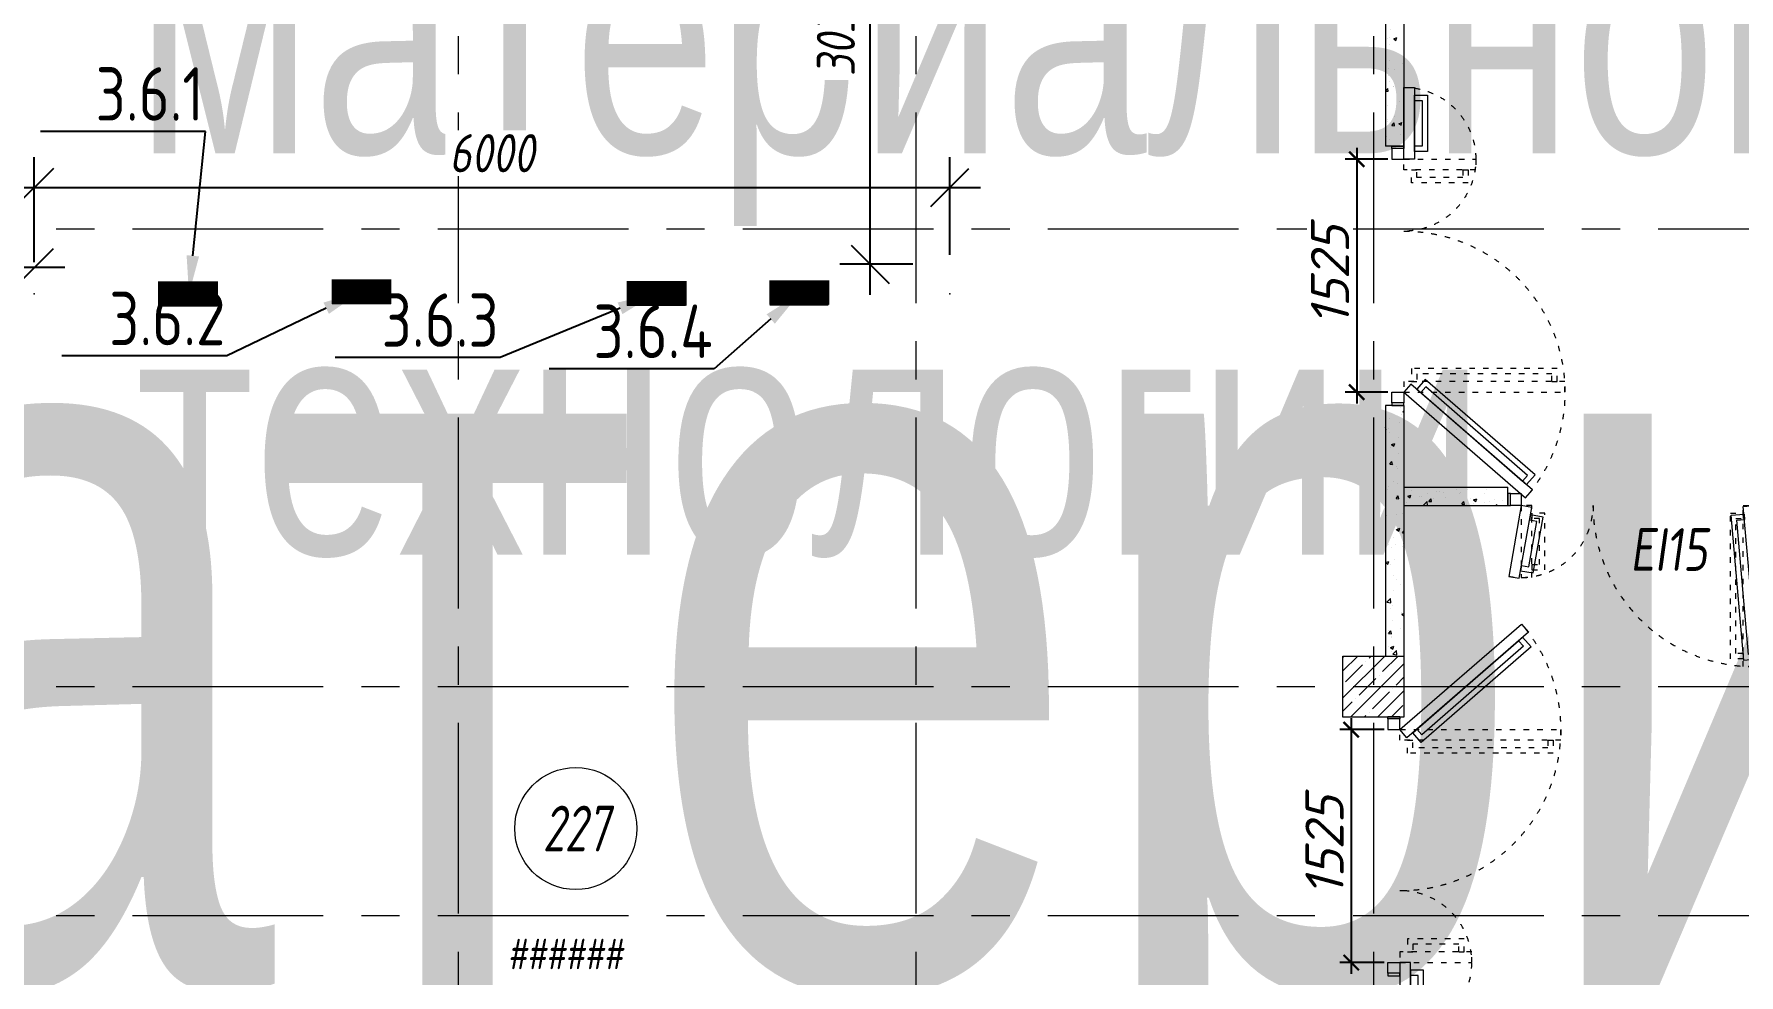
# Model space of a CAD drawing. Header units: millimetres. Extents: x 0 to 9491604, y -172998 to 295086.
# Drawn here: x 384412 to 395586, y 43894 to 50058 of the extents above; entities that cross this region are included whole.
import ezdxf
from ezdxf import colors
from ezdxf.entities.mleader import LeaderData, LeaderLine
from ezdxf.enums import TextEntityAlignment as Align
from ezdxf.math import Vec2, Vec3

# ---------------------------------------------------------------- set-up
doc = ezdxf.new("R2018")
doc.units = ezdxf.units.MM
doc.linetypes.add('ACAD_ISO03W100', pattern=[30, 12, -18])
doc.linetypes.add('CENTER', pattern=[2, 1.25, -0.25, 0.25, -0.25])
for name, color, linetype, lineweight in [('_TEXT', 7, 'Continuous', 30), ('Rigging-Truss-Insert Points', 7, 'Continuous', 5), ('TRUSS LIGHT', 7, 'Continuous', 5), ('АР_Двери', 7, 'Continuous', 0), ('АР_Колонны', 5, 'Continuous', 35), ('АР_Колонны Штрих', 250, 'Continuous', 5), ('АР_Маркер экспликации', 239, 'Continuous', 13), ('АР_Номер помещения', 250, 'Continuous', 9), ('АР_Оси', 7, 'Continuous', 25), ('АР_Перегородки витражные', 152, 'Continuous', 13), ('АР_Перегородки газоблок', 165, 'Continuous', 30), ('АР_Перегородки газоблок_Штрих', 165, 'Continuous', 5)]:
    doc.layers.add(name, color=color, linetype=linetype, lineweight=lineweight)
doc.layers.add('EI_DIMS_DETAIL', color=7, linetype='Continuous')
doc.layers.add('АР_Названия помещений', color=124, linetype='Continuous', lineweight=5, plot=False)
doc.layers.add('АР_Помещения_площадь', color=19, linetype='Continuous', lineweight=9, plot=False)
doc.layers.add('АР_ПБ_Двери', color=7, linetype='Continuous', lineweight=15, true_color=0xdb0000)
doc.styles.add('ISOCPEUR', font='', dxfattribs={"height": 250})
doc.styles.get("Standard").update_dxf_attribs({"font": 'GOST.TTF'})
doc.styles.add('Архитект', font='isocpeur.ttf', dxfattribs={"width": 0.8, "oblique": 8})
doc.styles.add('ГОСТ 2.304', font='CS_Gost2304.shx', dxfattribs={"oblique": 10})
doc.styles.get('ISOCPEUR').set_extended_font_data('ISOCPEUR', italic=True)
doc.dimstyles.new('R_100', dxfattribs={"dimtxt": 250, "dimasz": 100, "dimexe": 75, "dimexo": 25, "dimgap": 50, "dimtad": 1, "dimdec": 0, "dimrnd": 5, "dimzin": 0, "dimdsep": 46, "dimtxsty": 'ISOCPEUR', "dimblk": 'ARCHTICK', "dimcen": 0, "dimdle": 75, "dimclrd": 256, "dimclre": 256, "dimclrt": 256, "dimadec": 0, "dimazin": 0, "dimtfac": 2, "dimtdec": 0, "dimtofl": 0, "dimtmove": 1, "dimatfit": 3, "dimfxl": 1, "dimtvp": 3, "dimtfill": 1, "dimtolj": 1, "dimtzin": 0, "dimarcsym": 0})
doc.dimstyles.new('СПДС', dxfattribs={"dimscale": 100, "dimtxt": 2.5, "dimasz": 2.5, "dimexe": 2, "dimexo": 0.625, "dimgap": 1, "dimtad": 1, "dimdec": 0, "dimrnd": 5, "dimtxsty": 'ГОСТ 2.304', "dimblk": 'OBLIQUE', "dimblk1": 'OBLIQUE', "dimblk2": 'OBLIQUE', "dimcen": 2.5, "dimdle": 2, "dimadec": 0, "dimazin": 2, "dimtfac": 0.75, "dimtdec": 4, "dimtmove": 1, "dimatfit": 3, "dimfxl": 1, "dimtfill": 1, "dimtolj": 1, "dimarcsym": 1})
pattern_1 = [(50, (458486.46, -54817.56), (215.17805, -18.82564), [22.5, -247.5]), (355, (458486.46, -54817.56), (-41.6254, 225.65764), [18, -198]), (100.45144, (458504.4, -54819.13), (173.55265, 206.832), [19.12206, -210.34263]), (46.1842, (458486.46, -54757.56), (320.1724, -49.6558), [33.75, -371.25]), (96.63564, (458513.14, -54761.7), (280.3986, 292.2356), [28.6831, -315.5141]), (351.18416, (458486.46, -54757.56), (280.3986, 292.2356), [27, -297]), (21, (458516.46, -54772.56), (179.07212, -120.78567), [22.5, -247.5]), (326, (458516.46, -54772.56), (72.9946, 217.545), [18, -198]), (71.45144, (458531.38, -54782.63), (252.0667, 96.75935), [19.12206, -210.34263]), (37.5, (458486.46, -54817.56), (3.647957, 99.868156), [0, -195.6, 0, -201, 0, -198.75]), (7.5, (458486.46, -54817.56), (78.92086, 118.32351), [0, -114.6, 0, -191.1, 0, -75.75]), (327.5, (458419.56, -54817.56), (160.14673, -6.76646), [0, -75, 0, -234, 0, -310.5]), (317.5, (458389.56, -54817.56), (174.95585, 30.0315), [0, -97.5, 0, -155.4, 0, -220.5])]

# ---------------------------------------------------------------- blocks, each defined once
blk = doc.blocks.new('*U252')
at = {"color": 7, "style": 'ISOCPEUR', "width": 0.7, "flags": 1}
blk.add_attdef('КАТЕГОРИЯ', (-499, -2092), '', height=250, dxfattribs=at)
at = {"layer": 'АР_Номер помещения', "color": 7, "style": 'ISOCPEUR', "width": 0.7}
blk.add_attdef('НОМЕР_ПОМЕЩЕНИЯ', text='', height=300, dxfattribs=at).set_placement((-13875, 6638), align=Align.MIDDLE_CENTER)
at = {"layer": 'АР_Помещения_площадь', "color": 7, "lineweight": 30, "width": 0.7, "flags": 104}
blk.add_attdef('ИМЯ_ПОМЕЩЕНИЯ', text='', height=100, dxfattribs=at).set_placement((158, 1217), align=Align.MIDDLE_CENTER)
at = {"layer": 'АР_Помещения_площадь', "color": 7, "style": 'ISOCPEUR', "width": 0.7}
blk.add_attdef('ПЛОЩАДЬ_ПОМЕЩЕНИЯ', text='', height=200, dxfattribs=at).set_placement((-12655, 408), align=Align.MIDDLE_RIGHT)
blk = doc.blocks.new('*U253')
at = {"color": 7, "style": 'ISOCPEUR', "width": 0.7, "flags": 1}
blk.add_attdef('КАТЕГОРИЯ', (-499, -2092), '', height=250, dxfattribs=at)
at = {"layer": 'АР_Номер помещения', "color": 7, "style": 'ISOCPEUR', "width": 0.7}
blk.add_attdef('НОМЕР_ПОМЕЩЕНИЯ', text='', height=300, dxfattribs=at).set_placement((-16065, 2966), align=Align.MIDDLE_CENTER)
at = {"layer": 'АР_Помещения_площадь', "color": 7, "lineweight": 30, "width": 0.7, "flags": 104}
blk.add_attdef('ИМЯ_ПОМЕЩЕНИЯ', text='', height=100, dxfattribs=at).set_placement((158, 1217), align=Align.MIDDLE_CENTER)
at = {"layer": 'АР_Помещения_площадь', "color": 7, "style": 'ISOCPEUR', "width": 0.7}
blk.add_attdef('ПЛОЩАДЬ_ПОМЕЩЕНИЯ', text='', height=200, dxfattribs=at).set_placement((-14142, 502), align=Align.MIDDLE_RIGHT)
blk = doc.blocks.new('1700-3')
for points in [[(-476, 1526), (-12, 1444), (0, 1513), (-464, 1595)], [(0, -13), (-1051, -105), (-1057, -35), (-6, 57)]]:
    blk.add_lwpolyline(points, close=True)
for points in [[(80, 1600), (0, 1600), (0, 1583), (80, 1583), (80, 1600)], [(0, 1583), (80, 1583), (80, 1513), (50, 1513), (50, 1513), (0, 1513), (0, 1583)], [(-392, 1511), (-427, 1517), (-441, 1434), (-76, 1369), (-61, 1453), (-96, 1459)], [(-392, 1511), (-401, 1462), (-104, 1410), (-96, 1459)], [(-972, -28), (-1007, -31), (-1014, 54), (-63, 137), (-56, 52), (-91, 49)], [(-972, -28), (-976, 22), (-95, 99), (-91, 49)], [(0, -83), (80, -83), (80, -13), (50, -13), (50, -13), (0, -13), (0, -83)], [(80, -100), (0, -100), (0, -83), (80, -83), (80, -100)]]:
    blk.add_lwpolyline(points)
at = {"linetype": 'ACAD_ISO03W100', "ltscale": 3}
for points in [[(-471, 1443), (0, 1443), (0, 1513), (-471, 1513)], [(0, -13), (-1055, -13), (-1055, 57), (0, 57)]]:
    blk.add_lwpolyline(points, close=True, dxfattribs=at)
for points in [[(-386, 1443), (-421, 1443), (-421, 1358), (-50, 1358), (-50, 1443), (-85, 1443)], [(-386, 1443), (-386, 1393), (-85, 1393), (-85, 1443)], [(-970, 57), (-1005, 57), (-1005, 142), (-50, 142), (-50, 57), (-85, 57)], [(-970, 57), (-970, 107), (-85, 107), (-85, 57)]]:
    blk.add_lwpolyline(points, dxfattribs=at)
for centre, radius, start, end in [((0, 1513), 471, 170, 270), ((0, -13), 1055, 90, 181.2023)]:
    blk.add_arc(centre, radius, start, end, dxfattribs=at)
blk = doc.blocks.new('1700-2')
for points in [[(-155, 1934), (-155, 1563), (-70, 1563), (-70, 1934)], [(-70, 1984), (-70, 1513), (0, 1513), (0, 1984)], [(-120, 1899), (-120, 1598), (-70, 1598), (-70, 1899)], [(-84, 7), (-804, -619), (-860, -555), (-139, 71)], [(0, -13), (-796, -705), (-842, -652), (-46, 40)], [(-110, -16), (-778, -596), (-810, -559), (-143, 22)]]:
    blk.add_lwpolyline(points, close=True)
for points in [[(80, 1600), (0, 1600), (0, 1583), (80, 1583), (80, 1600)], [(0, 1583), (80, 1583), (80, 1513), (50, 1513), (50, 1513), (0, 1513), (0, 1583)], [(0, -83), (80, -83), (80, -13), (50, -13), (50, -13), (0, -13), (0, -83)], [(80, -100), (0, -100), (0, -83), (80, -83), (80, -100)]]:
    blk.add_lwpolyline(points)
at = {"linetype": 'ACAD_ISO03W100', "ltscale": 3}
for points in [[(-471, 1443), (0, 1443), (0, 1513), (-471, 1513)], [(0, -13), (-1055, -13), (-1055, 57), (0, 57)]]:
    blk.add_lwpolyline(points, close=True, dxfattribs=at)
for points in [[(-386, 1443), (-421, 1443), (-421, 1358), (-50, 1358), (-50, 1443), (-85, 1443)], [(-386, 1443), (-386, 1393), (-85, 1393), (-85, 1443)], [(-970, 57), (-1005, 57), (-1005, 142), (-50, 142), (-50, 57), (-85, 57)], [(-970, 57), (-970, 107), (-85, 107), (-85, 57)]]:
    blk.add_lwpolyline(points, dxfattribs=at)
for centre, radius, start, end in [((0, 1513), 471, 98.5242, 270), ((0, -13), 1055, 90, 221)]:
    blk.add_arc(centre, radius, start, end, dxfattribs=at)
blk = doc.blocks.new('_ARCHTICK')
at = {"color": 0, "linetype": 'ByBlock', "const_width": 0.15}
blk.add_lwpolyline([(-0.5, -0.5), (0.5, 0.5)], dxfattribs=at)
blk = doc.blocks.new('*D271')
at = {"layer": '_TEXT', "lineweight": -2, "ltscale": 500, "transparency": 16777216}
for p, q in [((393081, 49313), (393081, 47637)), ((393286, 49238), (393006, 49238)), ((393286, 47712), (393006, 47712))]:
    blk.add_line(p, q, dxfattribs=at)
at = {"layer": 'Defpoints', "color": 0, "lineweight": 9, "ltscale": 500, "transparency": 16777216}
for p in [(393311, 49238), (393081, 47712), (393311, 47712)]:
    blk.add_point(p, dxfattribs=at)
at = {"layer": '_TEXT', "lineweight": -2, "ltscale": 500, "transparency": 16777216, "xscale": 100, "yscale": 100, "zscale": 100}
for p, rotation in [((393081, 49238), 90), ((393081, 47712), 270)]:
    blk.add_blockref('_ARCHTICK', p, dxfattribs=dict(at, rotation=rotation))
at = {"layer": '_TEXT', "lineweight": 9, "ltscale": 500, "transparency": 16777216, "insert": (392906, 48475), "char_height": 250, "attachment_point": 5, "rotation": 90, "style": 'ISOCPEUR', "bg_fill": 3, "box_fill_scale": 1.1, "bg_fill_color": 256, "bg_fill_true_color": 13158600, "bg_fill_transparency": 0}
blk.add_mtext('\\A1;1525', dxfattribs=at)
blk = doc.blocks.new('*D272')
at = {"layer": '_TEXT', "lineweight": -2, "ltscale": 500, "transparency": 16777216}
for p, q in [((393260, 45501), (392970, 45501)), ((393045, 45576), (393045, 43900)), ((393260, 43975), (392970, 43975))]:
    blk.add_line(p, q, dxfattribs=at)
at = {"layer": 'Defpoints', "color": 0, "lineweight": 9, "ltscale": 500, "transparency": 16777216}
for p in [(393285, 45501), (393045, 43975), (393285, 43975)]:
    blk.add_point(p, dxfattribs=at)
at = {"layer": '_TEXT', "lineweight": -2, "ltscale": 500, "transparency": 16777216, "xscale": 100, "yscale": 100, "zscale": 100}
for p, rotation in [((393045, 45501), 90), ((393045, 43975), 270)]:
    blk.add_blockref('_ARCHTICK', p, dxfattribs=dict(at, rotation=rotation))
at = {"layer": '_TEXT', "lineweight": 9, "ltscale": 500, "transparency": 16777216, "insert": (392870, 44738), "char_height": 250, "attachment_point": 5, "rotation": 90, "style": 'ISOCPEUR', "bg_fill": 3, "box_fill_scale": 1.1, "bg_fill_color": 256, "bg_fill_true_color": 13158600, "bg_fill_transparency": 0}
blk.add_mtext('\\A1;1525', dxfattribs=at)
blk = doc.blocks.new('Truss Straight Prolyte H40V-200 387x387x2000_3d')
at = {"layer": 'Rigging-Truss-Insert Points'}
for p in [(0, 0), (2000, 0)]:
    blk.add_point(p, dxfattribs=at)
blk = doc.blocks.new('Truss-46')
at = {"layer": 'TRUSS LIGHT', "color": 7, "transparency": 33554687}
blk.add_blockref('Truss Straight Prolyte H40V-200 387x387x2000_3d', (0, 0), dxfattribs=at)
at = {"layer": 'TRUSS LIGHT', "color": 0, "flags": 1}
for tag in ['Position_Name', 'Location', 'Trim', 'Length', 'Total_Hung_Weight', 'Note', 'WH', 'WH-A', 'TE', 'TE-A', 'Model_Name', 'Manufacturer', 'Length', 'Width', 'Height', 'Weight_Imperial', 'Weight_Metric', 'Truss_Color', 'User_Field_1', 'User_Field_2', 'User_Field_3', 'User_Field_4', 'User_Field_5', 'User_Field_6']:
    blk.add_attdef(tag, (-11004, -194.5), '', height=0.18, dxfattribs=at)
blk = doc.blocks.new('_Oblique')
at = {"color": 0, "linetype": 'ByBlock', "lineweight": -2}
blk.add_line((-0.5, -0.5), (0.5, 0.5), dxfattribs=at)
blk = doc.blocks.new('*D285')
at = {"layer": 'Defpoints', "color": 0, "lineweight": 9, "ltscale": 100, "transparency": 16777216}
for p in [(390414, 49053), (384413, 48551, 364), (390414, 48550, 364)]:
    blk.add_point(p, dxfattribs=at)
at = {"layer": 'EI_DIMS_DETAIL', "color": 0, "lineweight": -2, "ltscale": 100, "transparency": 16777216}
for p, q in [((384413, 48613), (384413, 49253)), ((390414, 48613), (390414, 49253)), ((384213, 49053), (390614, 49053))]:
    blk.add_line(p, q, dxfattribs=at)
at = {"layer": 'EI_DIMS_DETAIL', "color": 0, "lineweight": -2, "ltscale": 100, "transparency": 16777216, "xscale": 250, "yscale": 250, "zscale": 250, "rotation": 180}
blk.add_blockref('_Oblique', (384413, 49053), dxfattribs=at)
at = {"layer": 'EI_DIMS_DETAIL', "color": 0, "lineweight": -2, "ltscale": 100, "transparency": 16777216, "xscale": 250, "yscale": 250, "zscale": 250}
blk.add_blockref('_Oblique', (390414, 49053), dxfattribs=at)
at = {"layer": 'EI_DIMS_DETAIL', "color": 0, "lineweight": 9, "ltscale": 100, "transparency": 16777216, "insert": (387413, 49278), "char_height": 250, "attachment_point": 5, "style": 'ГОСТ 2.304', "bg_fill": 3, "box_fill_scale": 1.1, "bg_fill_color": 256, "bg_fill_true_color": 13158600, "bg_fill_transparency": 0}
blk.add_mtext('\\A1;6000', dxfattribs=at)
blk = doc.blocks.new('*D282')
at = {"layer": 'Defpoints', "color": 0, "lineweight": 9, "ltscale": 100, "transparency": 16777216}
for p in [(389892, 51583), (390234, 51583), (390234, 48550, 364)]:
    blk.add_point(p, dxfattribs=at)
at = {"layer": 'EI_DIMS_DETAIL', "color": 0, "lineweight": -2, "ltscale": 100, "transparency": 16777216}
for p, q in [((389892, 48350), (389892, 51783)), ((390172, 51583), (389692, 51583)), ((390172, 48550), (389692, 48550))]:
    blk.add_line(p, q, dxfattribs=at)
at = {"layer": 'EI_DIMS_DETAIL', "color": 0, "lineweight": -2, "ltscale": 100, "transparency": 16777216, "xscale": 250, "yscale": 250, "zscale": 250}
for p, rotation in [((389892, 51583), 90), ((389892, 48550), 270)]:
    blk.add_blockref('_Oblique', p, dxfattribs=dict(at, rotation=rotation))
at = {"layer": 'EI_DIMS_DETAIL', "color": 0, "lineweight": 9, "ltscale": 100, "transparency": 16777216, "insert": (389667, 50067), "char_height": 250, "attachment_point": 5, "rotation": 90, "style": 'ГОСТ 2.304', "bg_fill": 3, "box_fill_scale": 1.1, "bg_fill_color": 256, "bg_fill_true_color": 13158600, "bg_fill_transparency": 0}
blk.add_mtext('\\A1;3035', dxfattribs=at)
blk = doc.blocks.new('*D283')
at = {"layer": 'Defpoints', "color": 0, "lineweight": 9, "ltscale": 100, "transparency": 16777216}
for p in [(381549, 48528), (381549, 48528), (384413, 48502, 364)]:
    blk.add_point(p, dxfattribs=at)
at = {"layer": 'EI_DIMS_DETAIL', "color": 0, "lineweight": -2, "ltscale": 100, "transparency": 16777216}
for p, q in [((384413, 48565), (384413, 48728)), ((384613, 48528), (381349, 48528)), ((381549, 48465), (381549, 48328))]:
    blk.add_line(p, q, dxfattribs=at)
at = {"layer": 'EI_DIMS_DETAIL', "color": 0, "lineweight": -2, "ltscale": 100, "transparency": 16777216, "xscale": 250, "yscale": 250, "zscale": 250, "rotation": 180}
blk.add_blockref('_Oblique', (381549, 48528), dxfattribs=at)
at = {"layer": 'EI_DIMS_DETAIL', "color": 0, "lineweight": -2, "ltscale": 100, "transparency": 16777216, "xscale": 250, "yscale": 250, "zscale": 250}
blk.add_blockref('_Oblique', (384413, 48528), dxfattribs=at)
at = {"layer": 'EI_DIMS_DETAIL', "color": 0, "lineweight": 9, "ltscale": 100, "transparency": 16777216, "insert": (382981, 48753), "char_height": 250, "attachment_point": 5, "style": 'ГОСТ 2.304', "bg_fill": 3, "box_fill_scale": 1.1, "bg_fill_color": 256, "bg_fill_true_color": 13158600, "bg_fill_transparency": 0}
blk.add_mtext('\\A1;2865', dxfattribs=at)
blk = doc.blocks.new('*U286')
at = {"layer": 'АР_Номер помещения', "color": 7}
blk.add_circle((-12706, 14289), 400, dxfattribs=at)
at = {"color": 7, "style": 'ISOCPEUR', "width": 0.7, "flags": 1}
blk.add_attdef('КАТЕГОРИЯ', (-499, -2092), '', height=250, dxfattribs=at)
at = {"layer": 'АР_Номер помещения', "color": 7, "style": 'ISOCPEUR', "width": 0.7}
blk.add_attdef('НОМЕР_ПОМЕЩЕНИЯ', text='', height=300, dxfattribs=at).set_placement((-12706, 14289), align=Align.MIDDLE_CENTER)
at = {"layer": 'АР_Помещения_площадь', "color": 7, "style": 'ISOCPEUR', "width": 0.7}
blk.add_attdef('ПЛОЩАДЬ_ПОМЕЩЕНИЯ', text='', height=200, dxfattribs=at).set_placement((-12402, 13467), align=Align.MIDDLE_RIGHT)
at = {"layer": 'АР_Помещения_площадь', "color": 7, "lineweight": 30, "width": 0.7, "flags": 104}
blk.add_attdef('ИМЯ_ПОМЕЩЕНИЯ', text='', height=100, dxfattribs=at).set_placement((158, 1217), align=Align.MIDDLE_CENTER)

msp = doc.modelspace()

# ---------------------------------------------------------------- hatches: boundary and pattern name
at = {"lineweight": 9}
h = msp.add_hatch(dxfattribs=at)
h.set_pattern_fill('ANGLE', color=3, angle=-90)
h.set_pattern_definition([(270, (-305576.2224, 886387.561), (6.985, -1e-15), [5.08, -1.905]), (360, (-305576.2224, 886387.561), (2e-15, 6.985), [5.08, -1.905])])
h.paths.add_polyline_path([(385611.1, 48436.3), (385611.1, 48276.3), (385225.7, 48276.3), (385225.7, 48436.3)])
h = msp.add_hatch(dxfattribs=at)
h.set_pattern_fill('ANGLE', color=3, angle=-90)
h.set_pattern_definition([(270, (-304437.966, 886401.752), (6.985, -1e-15), [5.08, -1.905]), (360, (-304437.966, 886401.752), (2e-15, 6.985), [5.08, -1.905])])
h.paths.add_polyline_path([(386749.3, 48450.5), (386749.3, 48290.5), (386363.9, 48290.5), (386363.9, 48450.5)])
h = msp.add_hatch(dxfattribs=at)
h.set_pattern_fill('ANGLE', color=3, angle=-90)
h.set_pattern_definition([(270, (-302502.9086, 886391.4454), (6.985, -1e-15), [5.08, -1.905]), (360, (-302502.9086, 886391.4454), (2e-15, 6.985), [5.08, -1.905])])
h.paths.add_polyline_path([(388684.4, 48440.2), (388684.4, 48280.2), (388299, 48280.2), (388299, 48440.2)])
h = msp.add_hatch(dxfattribs=at)
h.set_pattern_fill('ANGLE', color=3, angle=-90)
h.set_pattern_definition([(270, (-301568.928, 886394.648), (6.985, -1e-15), [5.08, -1.905]), (360, (-301568.928, 886394.648), (2e-15, 6.985), [5.08, -1.905])])
h.paths.add_polyline_path([(389618.3, 48443.4), (389618.3, 48283.4), (389233, 48283.4), (389233, 48443.4)])
at = {"layer": 'АР_Колонны Штрих', "lineweight": 9, "ltscale": 100}
h = msp.add_hatch(dxfattribs=at)
h.set_pattern_fill('ANSI35', color=256, scale=500)
h.set_pattern_definition([(45, (-564061.4, 85854.6), (-88.388348, 88.388348), []), (45, (-563973.01, 85854.6), (-88.388348, 88.388348), [156.25, -31.25, 0, -31.25])])
h.paths.add_polyline_path([(393390.7, 45983.1), (392990.7, 45983.1), (392990.7, 45583.1), (393390.7, 45583.1)])
at = {"layer": 'АР_Перегородки газоблок_Штрих', "lineweight": 9, "ltscale": 100}
h = msp.add_hatch(dxfattribs=at)
h.set_pattern_fill('AR-CONC', color=256, scale=30)
h.set_pattern_definition(pattern_1)
h.paths.add_polyline_path([(393390.7, 51583.1), (393270.7, 51583.1), (393270.7, 49325.1), (393390.7, 49325.1)])
h = msp.add_hatch(dxfattribs=at)
h.set_pattern_fill('AR-CONC', color=256, scale=30)
h.set_pattern_definition(pattern_1)
h.paths.add_polyline_path([(393390.7, 47625.1), (393270.7, 47625.1), (393270.7, 45983.1), (393390.7, 45983.1)])
h = msp.add_hatch(dxfattribs=at)
h.set_pattern_fill('AR-CONC', color=256, scale=30)
h.set_pattern_definition(pattern_1)
h.paths.add_polyline_path([(393390.7, 47089), (393390.7, 46969), (394072.2, 46969), (394072.2, 47089)])

# ---------------------------------------------------------------- linework, layer by layer
at = {"layer": 'АР_Колонны', "lineweight": 9, "ltscale": 100}
msp.add_lwpolyline([(392990.7, 45983.1), (393390.7, 45983.1), (393390.7, 45583.1), (392990.7, 45583.1)], close=True, dxfattribs=at)
at = {"layer": 'АР_Оси', "linetype": 'CENTER', "lineweight": 9, "ltscale": 1000}
for p, q in [((387190.7, 79545.6), (387190.7, 23813.2)), ((390190.7, 79545.6), (390190.7, 23813.2)), ((393190.7, 79545.6), (393190.7, 23813.2)), ((369057, 48783.1), (452235.4, 48783.1)), ((369057, 45783.1), (452235.4, 45783.1)), ((369057, 44283.1), (452235.4, 44283.1))]:
    msp.add_line(p, q, dxfattribs=at)
at = {"layer": 'АР_Перегородки газоблок', "lineweight": 9, "ltscale": 100}
for p, q in [((394072.2, 46969), (394072.2, 47089)), ((393390.7, 46969), (394072.2, 46969))]:
    msp.add_line(p, q, dxfattribs=at)
for points in [[(393270.7, 51583.1), (393270.7, 49325.1)], [(393390.7, 51583.1), (393390.7, 49325.1)], [(393390.7, 49325.1), (393270.7, 49325.1)], [(393270.7, 47625.1), (393270.7, 45983.1)], [(393390.7, 47625.1), (393270.7, 47625.1)], [(393390.7, 47625.1), (393390.7, 45983.1)], [(393390.7, 47089), (394072.2, 47089)]]:
    msp.add_lwpolyline(points, dxfattribs=at)

# ---------------------------------------------------------------- block references
at = {"layer": 'TRUSS LIGHT', "color": 7, "lineweight": 9, "transparency": 33554687}
for p in [(384412.7, 48356.9, 1), (386413.2, 48356.5, 1), (388413.7, 48356.6, 1)]:
    msp.add_blockref('Truss-46', p, dxfattribs=at)
at = {"layer": 'АР_Двери', "lineweight": 9, "ltscale": 100, "xscale": -1}
msp.add_blockref('1700-2', (393390.7, 47725.1), dxfattribs=at)
at = {"layer": 'АР_Двери', "lineweight": 9, "ltscale": 100, "rotation": 180}
msp.add_blockref('1700-2', (393364.6, 45487.9), dxfattribs=at)
at = {"layer": 'АР_Маркер экспликации', "lineweight": 9}
ref = msp.add_blockref('*U252', (393314.7, 52054.8), dxfattribs=at)
lines = msp.add_mtext('\\W0.8000;Кабинет материальной технологии тип 2', dxfattribs={"layer": 'АР_Названия помещений', "insert": (379480.4, 56862.6), "char_height": 4891.956, "width": 926.94, "attachment_point": 1})
ref.add_attrib('ИМЯ_ПОМЕЩЕНИЯ', '', (379480.4, 56862.6), dxfattribs={"flags": 104}).embed_mtext(lines)
ref = msp.add_blockref('*U253', (400994.2, 51630.3), dxfattribs=at)
lines = msp.add_mtext('\\W0.8000;Кладовая кабинета материальной технологии', dxfattribs={"layer": 'АР_Названия помещений', "insert": (385078, 56110.4), "char_height": 1576.782, "width": 926.94, "attachment_point": 1})
ref.add_attrib('ИМЯ_ПОМЕЩЕНИЯ', '', (385078, 56110.4), dxfattribs={"flags": 104}).embed_mtext(lines)
at = {"layer": 'АР_Перегородки витражные', "lineweight": 9, "rotation": 89.99999999999999}
msp.add_blockref('1700-3', (395672.2, 46969), dxfattribs=at)

# ---------------------------------------------------------------- texts
at = {"layer": 'АР_ПБ_Двери', "lineweight": 9, "style": 'Архитект', "oblique": 8, "width": 0.8}
msp.add_text('EI15', height=280, dxfattribs=at).set_placement((394873.4, 46541.3))

# ---------------------------------------------------------------- leaders
at = {"lineweight": 9}
ml = msp.add_multileader_mtext('Standard', dxfattribs=at)
ml.set_content('3.6.2', color=256)
ml.set_leader_properties()
ml.build(insert=Vec2(0, 0))
ml.multileader.update_dxf_attribs({"text_left_attachment_type": 6, "text_right_attachment_type": 6, "arrow_head_size": 250})
ctx = ml.context
ctx.base_point, ctx.char_height, ctx.arrow_head_size, ctx.plane_origin = Vec3(384935.6, 47949.8, 8118.6), 350, 250, Vec3(386758.2, 48240, 8118.6)
ctx.left_attachment, ctx.right_attachment, ctx.text_align_type = 6, 6, 2
notes = []
notes.append((ctx, [(1, (1, 1, 0), (385675.1, 47949.8, 8118.6), (-1, 0), 8, [(0, [(386551.7, 48370.5, 8118.6)], 0, [])])]))
ctx.mtext.insert, ctx.mtext.alignment, ctx.mtext.flow_direction = Vec3(385665.1, 48369.8, 8118.6), 3, 5
ml = msp.add_multileader_mtext('Standard', dxfattribs=at)
ml.set_content('3.6.3', color=256)
ml.set_leader_properties()
ml.build(insert=Vec2(0, 0))
ml.multileader.update_dxf_attribs({"text_left_attachment_type": 6, "text_right_attachment_type": 6, "arrow_head_size": 250})
ctx = ml.context
ctx.base_point, ctx.char_height, ctx.arrow_head_size, ctx.plane_origin = Vec3(386754.3, 47939.2, 7779.6), 350, 250, Vec3(388497.1, 48229.5, 7779.6)
ctx.left_attachment, ctx.right_attachment, ctx.text_align_type = 6, 6, 2
notes.append((ctx, [(1, (1, 1, 0), (387466.8, 47939.2, 7779.6), (-1, 0), 8, [(0, [(388483.7, 48356.6, 7779.6)], 0, [])])]))
ctx.mtext.insert, ctx.mtext.alignment, ctx.mtext.flow_direction = Vec3(387456.8, 48359.2, 7779.6), 3, 5
ml = msp.add_multileader_mtext('Standard', dxfattribs=at)
ml.set_content('3.6.4', color=256)
ml.set_leader_properties()
ml.build(insert=Vec2(0, 0))
ml.multileader.update_dxf_attribs({"text_left_attachment_type": 6, "text_right_attachment_type": 6, "arrow_head_size": 250})
ctx = ml.context
ctx.base_point, ctx.char_height, ctx.arrow_head_size, ctx.plane_origin = Vec3(388131.4, 47865.7, 8118.6), 350, 250, Vec3(389915.2, 48155.9, 8118.6)
ctx.left_attachment, ctx.right_attachment, ctx.text_align_type = 6, 6, 2
notes.append((ctx, [(1, (1, 1, 0), (388869.1, 47865.7, 8118.6), (-1, 0), 8, [(0, [(389427.8, 48356.6, 8118.6)], 0, [])])]))
ctx.mtext.insert, ctx.mtext.alignment, ctx.mtext.flow_direction = Vec3(388859.1, 48285.7, 8118.6), 3, 5
for ctx, leaders in notes:
    for number, flags, end, landing, length, lines in leaders:
        leader = LeaderData()
        leader.index, (leader.has_last_leader_line, leader.has_dogleg_vector, leader.attachment_direction) = number, flags
        leader.last_leader_point, leader.dogleg_vector, leader.dogleg_length = Vec3(end), Vec3(landing), length
        for number, points, colour, breaks in lines:
            line = LeaderLine()
            line.index, line.vertices, line.color, line.breaks = number, Vec3.list(points), colors.encode_raw_color(colour), breaks
            leader.lines.append(line)
        ctx.leaders.append(leader)

# ---------------------------------------------------------------- next in the draw order: dimensions: what is measured, and where the dimension line sits
at = {"layer": '_TEXT', "color": 1, "lineweight": 9, "ltscale": 500}
for base, p1, p2, picture, middle in [((393080.6, 47712.1), (393310.7, 49238.1), (393310.7, 47712.1), '*D271', (392905.6, 48475.1)), ((393044.5, 43974.9), (393284.6, 45500.9), (393284.6, 43974.9), '*D272', (392869.5, 44737.9))]:
    dim = msp.add_linear_dim(base=base, p1=p1, p2=p2, angle=90, dimstyle='R_100', override={"dimpost": '\\X', "dimfxl": 2.5, "dimarcsym": 2}, dxfattribs=at)
    dim.commit()
    dim.dimension.update_dxf_attribs({"geometry": picture, "text_midpoint": middle})
at = {"layer": 'EI_DIMS_DETAIL', "lineweight": 9, "ltscale": 100}
dim = msp.add_linear_dim(base=(390413.7, 49053), p1=(384412.7, 48550.5, 364.2), p2=(390413.7, 48550.3, 364.2), dimstyle='СПДС', dxfattribs=at)
dim.commit()
dim.dimension.update_dxf_attribs({"geometry": '*D285', "text_midpoint": (387413.2, 49278)})

# ---------------------------------------------------------------- next in the draw order: block references
at = {"layer": 'АР_Маркер экспликации', "color": 7, "lineweight": 9}
ref = msp.add_blockref('*U286', (400668.2, 30563.8), dxfattribs=at)
ref.add_attrib('НОМЕР_ПОМЕЩЕНИЯ', '227', dxfattribs={"layer": 'АР_Номер помещения', "color": 7, "height": 300, "style": 'ISOCPEUR', "width": 0.7}).set_placement((387962.2, 44852.8), align=Align.MIDDLE_CENTER)
ref.add_attrib('ПЛОЩАДЬ_ПОМЕЩЕНИЯ', '######', dxfattribs={"layer": 'АР_Помещения_площадь', "color": 7, "height": 200, "style": 'ISOCPEUR', "width": 0.7}).set_placement((388266.4, 44030.5), align=Align.MIDDLE_RIGHT)

# ---------------------------------------------------------------- next in the draw order: dimensions: what is measured, and where the dimension line sits
at = {"layer": 'EI_DIMS_DETAIL', "lineweight": 9, "ltscale": 100}
dim = msp.add_linear_dim(base=(389891.9, 51583.4), p1=(390234, 48550.3, 364.2), p2=(390234, 51583.4), angle=90, dimstyle='СПДС', dxfattribs=at)
dim.commit()
dim.dimension.update_dxf_attribs({"geometry": '*D282', "text_midpoint": (389666.9, 50066.8)})

# ---------------------------------------------------------------- next in the draw order: leaders
at = {"lineweight": 9}
ml = msp.add_multileader_mtext('Standard', dxfattribs=at)
ml.set_content('3.6.1', color=256)
ml.set_leader_properties()
ml.build(insert=Vec2(0, 0))
ml.multileader.update_dxf_attribs({"text_left_attachment_type": 6, "text_right_attachment_type": 6, "arrow_head_size": 250})
ctx = ml.context
ctx.base_point, ctx.char_height, ctx.arrow_head_size, ctx.plane_origin = Vec3(384872.5, 49421.1, 7754.5), 350, 250, Vec3(386643.9, 49711.4, 7754.5)
ctx.left_attachment, ctx.right_attachment, ctx.text_align_type = 6, 6, 2
notes = []
notes.append((ctx, [(1, (1, 1, 0), (385535, 49421.1, 7754.5), (-1, 0), 8, [(0, [(385426.8, 48356.9, 7754.5)], 0, [])])]))
ctx.mtext.insert, ctx.mtext.alignment, ctx.mtext.flow_direction = Vec3(385525, 49841.1, 7754.5), 3, 5
for ctx, leaders in notes:
    for number, flags, end, landing, length, lines in leaders:
        leader = LeaderData()
        leader.index, (leader.has_last_leader_line, leader.has_dogleg_vector, leader.attachment_direction) = number, flags
        leader.last_leader_point, leader.dogleg_vector, leader.dogleg_length = Vec3(end), Vec3(landing), length
        for number, points, colour, breaks in lines:
            line = LeaderLine()
            line.index, line.vertices, line.color, line.breaks = number, Vec3.list(points), colors.encode_raw_color(colour), breaks
            leader.lines.append(line)
        ctx.leaders.append(leader)

# ---------------------------------------------------------------- next in the draw order: dimensions: what is measured, and where the dimension line sits
at = {"layer": 'EI_DIMS_DETAIL', "lineweight": 9, "ltscale": 100}
dim = msp.add_linear_dim(base=(381549.1, 48527.9), p1=(384412.7, 48502.2, 364.1), p2=(381549.1, 48527.9), dimstyle='СПДС', dxfattribs=at)
dim.commit()
dim.dimension.update_dxf_attribs({"geometry": '*D283', "text_midpoint": (382980.9, 48752.9)})

doc.saveas('drawing.dxf')
